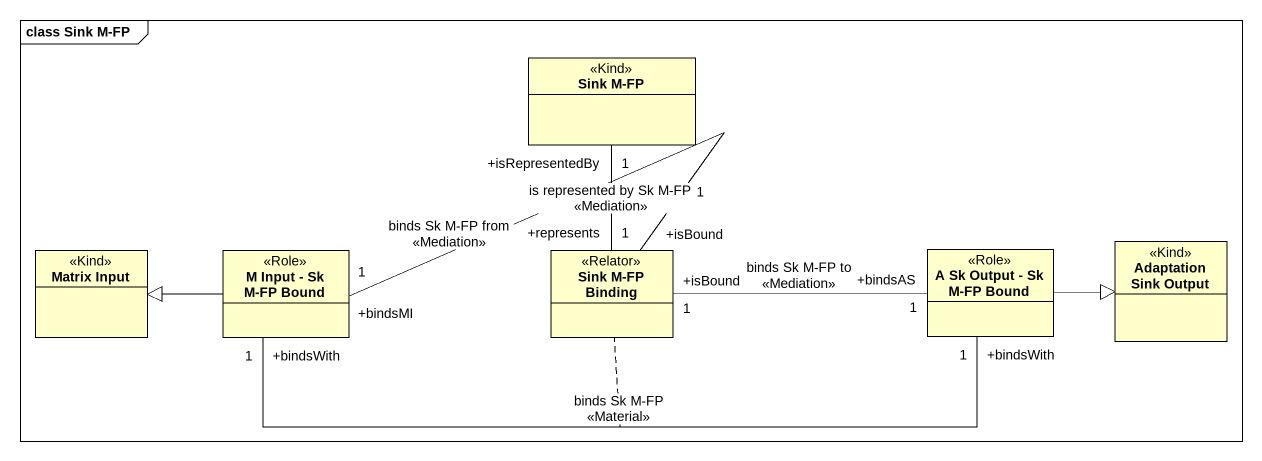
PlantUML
@startuml
mainframe class Sink M-FP
hide circle
hide empty members
class "Sink M-FP" as Sink_M_FP <<Kind>>
class "Matrix Input" as Matrix_Input <<Kind>>
class "M Input - Sk M-FP Bound" as M_Input_Sk_M_FP_Bound <<Role>>
class "Sink M-FP Binding" as Sink_M_FP_Binding <<Relator>>
class "A Sk Output - Sk M-FP Bound" as A_Sk_Output_Sk_M_FP_Bound <<Role>>
class "Adaptation Sink Output" as Adaptation_Sink_Output <<Kind>>
M_Input_Sk_M_FP_Bound -left-|> Matrix_Input
M_Input_Sk_M_FP_Bound "+bindsWith\n1" -right- "+bindsWith\n1" A_Sk_Output_Sk_M_FP_Bound : binds Sk M-FP\n<<Material>>
(M_Input_Sk_M_FP_Bound, A_Sk_Output_Sk_M_FP_Bound) .. Sink_M_FP_Binding
Sink_M_FP_Binding "+represents\n1" -up- "+isRepresentedBy\n1" Sink_M_FP : is represented by Sk M-FP\n<<Mediation>>
Sink_M_FP_Binding "+isBound\n1" -left- "+bindsMI\n1" M_Input_Sk_M_FP_Bound : binds Sk M-FP from\n<<Mediation>>
Sink_M_FP_Binding "+isBound\n1" -right- "+bindsAS\n1" A_Sk_Output_Sk_M_FP_Bound : binds Sk M-FP to\n<<Mediation>>
A_Sk_Output_Sk_M_FP_Bound -right-|> Adaptation_Sink_Output
@enduml
